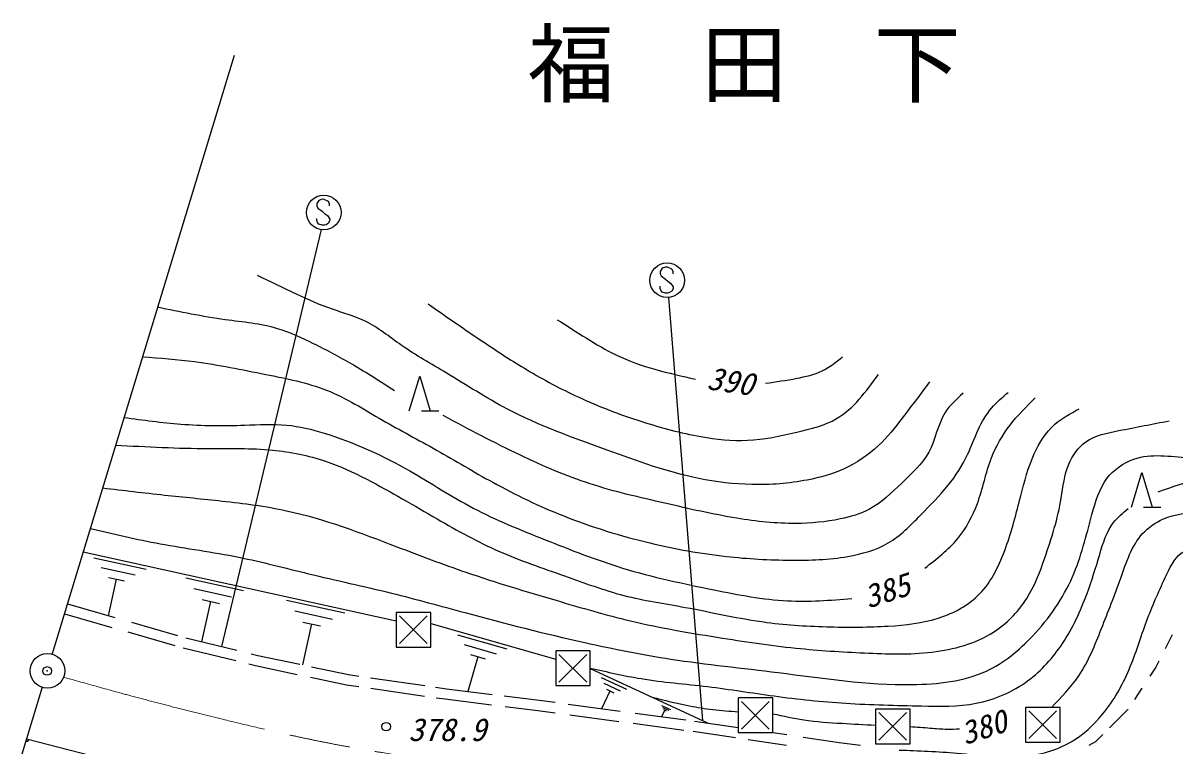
# Model space of a CAD drawing. Units: millimetres, scale not verified. Extents: x 40000 to 680000, y 20000 to 380000.
# Drawn here: x 73780 to 140324, y 290801 to 332564 of the extents above; entities that cross this region are included whole.
import ezdxf
from ezdxf.enums import TextEntityAlignment as Align

# ---------------------------------------------------------------- set-up
doc = ezdxf.new("R2010")
doc.units = ezdxf.units.MM
doc.header["$LTSCALE"] = 1000
doc.header["$PDMODE"] = 32
doc.header["$PDSIZE"] = 500
doc.linetypes.add('CHAIN', pattern=[18.5, 12, -1.5, 3.5, -1.5])
for name, color, linetype, lineweight in [('M-BGD', 7, 'Continuous', 25), ('M-BMK', 2, 'CHAIN', 13), ('M-BMK-SRVR', 3, 'Continuous', 25), ('M-STR-STRC', 7, 'Continuous', 25)]:
    doc.layers.add(name, color=color, linetype=linetype, lineweight=lineweight)
doc.layers.add('M-BMK-HTXT', color=7, linetype='Continuous')
doc.layers.add('M-OTRS', color=6, linetype='Continuous')
doc.styles.add('ＭＳ ゴシック', font='')
doc.styles.get('ＭＳ ゴシック').set_extended_font_data('MS Gothic')

msp = doc.modelspace()

# ---------------------------------------------------------------- linework, layer by layer
at = {"layer": 'M-BGD'}
for p, q in [((96093, 310162), (96693, 312162)), ((96693, 312162), (97293, 310162)), ((96793, 310162), (97793, 310162)), ((137813, 304605), (138413, 306605)), ((138413, 306605), (139013, 304605)), ((138513, 304605), (139513, 304605)), ((77263, 302022), (95341, 298036)), ((77865, 301678), (80885, 301018)), ((78295, 301108), (80265, 300678)), ((78715, 298328), (79185, 300438)), ((78725, 300538), (79635, 300338)), ((83185, 300508), (86515, 299778)), ((83655, 299888), (85825, 299408)), ((76347, 299006), (79074, 298227)), ((84115, 296818), (84625, 299148)), ((84125, 299258), (85125, 299038)), ((88995, 299228), (92365, 298488)), ((76173, 298432), (78906, 297651)), ((89475, 298598), (91665, 298118)), ((95341, 298514), (95341, 296514)), ((97341, 298514), (95341, 298514)), ((95531, 298314), (97131, 296714)), ((97131, 298314), (95531, 296714)), ((97341, 296514), (97341, 298514)), ((80046, 297949), (82705, 297188)), ((89935, 295488), (90455, 297848)), ((89945, 297958), (90965, 297738)), ((97341, 297874), (104551, 295813)), ((79832, 297386), (82549, 296609)), ((83187, 297051), (86135, 296329)), ((98875, 297228), (101735, 296408)), ((140166, 297227), (139750, 296407)), ((83033, 296471), (86066, 295729)), ((86961, 296127), (87344, 296034)), ((95341, 296514), (97341, 296514)), ((99255, 296658), (101115, 296128)), ((104551, 296288), (104551, 294288)), ((106551, 296288), (104551, 296288)), ((106551, 294288), (106551, 296288)), ((86831, 295541), (87210, 295449)), ((87344, 296034), (89766, 295521)), ((99485, 293958), (100065, 295968)), ((99635, 296088), (100485, 295838)), ((104741, 296088), (106341, 294488)), ((106341, 296088), (104741, 294488)), ((139395, 295707), (139213, 295350)), ((87210, 295449), (89624, 294938)), ((90447, 295377), (92572, 294927)), ((92572, 294927), (93177, 294840)), ((106551, 295271), (113325, 292132)), ((139213, 295350), (138867, 294826)), ((90395, 294775), (92467, 294336)), ((92467, 294336), (93179, 294234)), ((93850, 294743), (96987, 294290)), ((93865, 294135), (96969, 293687)), ((97606, 294201), (98238, 294110)), ((104551, 294288), (106551, 294288)), ((107175, 294758), (108635, 294078)), ((107335, 294428), (108275, 293978)), ((138409, 294132), (137982, 293485)), ((97649, 293589), (98158, 293515)), ((98158, 293515), (100847, 293183)), ((98238, 294110), (100879, 293783)), ((101565, 293699), (103597, 293448)), ((107225, 292958), (107705, 293988)), ((107485, 294088), (107915, 293878)), ((115101, 293577), (115101, 291577)), ((117101, 293577), (115101, 293577)), ((117101, 291577), (117101, 293577)), ((101634, 293086), (103520, 292853)), ((103520, 292853), (104512, 292719)), ((103597, 293448), (104523, 293323)), ((105268, 293223), (108275, 292820)), ((110665, 293138), (111185, 292898)), ((110685, 292498), (110855, 292868)), ((110725, 293018), (111065, 292868)), ((110775, 292898), (110935, 292828)), ((115291, 293377), (116891, 291777)), ((116891, 293377), (115291, 291777)), ((123022, 292931), (123022, 290931)), ((125022, 292931), (123022, 292931)), ((125022, 290931), (125022, 292931)), ((131694, 293028), (131694, 291028)), ((133694, 293028), (131694, 293028)), ((131884, 292828), (133484, 291228)), ((133484, 292828), (131884, 291228)), ((133694, 291028), (133694, 293028)), ((137587, 292888), (136551, 291851)), ((137610, 292922), (137587, 292888)), ((105376, 292603), (108207, 292223)), ((109151, 292702), (112061, 292311)), ((112569, 292243), (115101, 291871)), ((123212, 292731), (124812, 291131)), ((124812, 292731), (123212, 291131)), ((109017, 292115), (111955, 291720)), ((112486, 291649), (114936, 291289)), ((115101, 291577), (117101, 291577)), ((117101, 291576), (117894, 291459)), ((73982, 291218), (90977, 286851)), ((115675, 291180), (117877, 290855)), ((118855, 291317), (120933, 291010)), ((120933, 291010), (122164, 290852)), ((123022, 290931), (125022, 290931)), ((131694, 291028), (133694, 291028)), ((135729, 291030), (135341, 290831)), ((136155, 291455), (135729, 291030))]:
    msp.add_line(p, q, dxfattribs=at)
msp.add_circle((94761, 291916), 250, dxfattribs=at)
msp.add_arc((73982, 291218), 150, 253.10776, 345.58981, dxfattribs=at)
for points, knots in [([(126140, 311833), (125625, 311138), (125111, 310443), (124582, 309756), (124151, 309195), (123711, 308640), (123197, 308155), (122614, 307605), (121936, 307146), (121207, 306813), (120532, 306505), (119814, 306305), (119086, 306164), (118031, 305960), (116957, 305881), (115883, 305904), (114851, 305927), (113820, 306045), (112811, 306250), (111006, 306618), (109272, 307264), (107531, 307895), (105558, 308610), (103576, 309304), (101732, 310275), (100533, 310907), (99392, 311655), (98226, 312353), (97354, 312874), (96467, 313367), (95630, 313954), (94945, 314434), (94294, 314976), (93553, 315339), (92951, 315633), (92289, 315809), (91648, 316031), (90937, 316278), (90251, 316581), (89571, 316897), (88816, 317247), (88069, 317613), (87321, 317979)], [0, 0, 0, 0, 1, 1, 1, 2, 2, 2, 3, 3, 3, 4, 4, 4, 5, 5, 5, 6, 6, 6, 7, 7, 7, 8, 8, 8, 9, 9, 9, 10, 10, 10, 11, 11, 11, 12, 12, 12, 13, 13, 13, 14, 14, 14, 14]), ([(95240, 311314), (94439, 311831), (93638, 312348), (92817, 312829), (92083, 313259), (91332, 313660), (90566, 314040), (89892, 314375), (89205, 314694), (88489, 314906), (87511, 315195), (86479, 315284), (85460, 315425), (84142, 315607), (82847, 315876), (81552, 316144)], [0, 0, 0, 0, 1, 1, 1, 2, 2, 2, 3, 3, 3, 4, 4, 4, 5, 5, 5, 5]), ([(97188, 316334), (98251, 315592), (99314, 314849), (100390, 314127), (101215, 313574), (102047, 313033), (102900, 312526), (103855, 311959), (104836, 311435), (105843, 310968), (107037, 310414), (108269, 309941), (109522, 309540), (110641, 309181), (111777, 308879), (112941, 308674), (113829, 308517), (114733, 308416), (115624, 308458), (116582, 308502), (117523, 308710), (118480, 308934), (119281, 309121), (120092, 309318), (120774, 309713), (121764, 310286), (122481, 311276), (123197, 312266)], [0, 0, 0, 0, 1, 1, 1, 2, 2, 2, 3, 3, 3, 4, 4, 4, 5, 5, 5, 6, 6, 6, 7, 7, 7, 8, 8, 8, 9, 9, 9, 9]), ([(104635, 315428), (105192, 315074), (105750, 314720), (106312, 314371), (106881, 314018), (107454, 313671), (108056, 313381), (108770, 313038), (109523, 312777), (110287, 312560), (111063, 312339), (111849, 312164), (112635, 311989)], [0, 0, 0, 0, 1, 1, 1, 2, 2, 2, 3, 3, 3, 4, 4, 4, 4]), ([(80684, 313288), (81688, 313210), (82691, 313132), (83685, 313002), (85063, 312821), (86424, 312539), (87797, 312266), (88987, 312029), (90186, 311799), (91302, 311357), (92435, 310909), (93482, 310242), (94548, 309626), (95580, 309029), (96630, 308478), (97664, 307895), (98749, 307283), (99815, 306634), (100910, 306034), (102240, 305304), (103611, 304646), (105021, 304087), (106637, 303445), (108305, 302932), (109998, 302529), (111453, 302182), (112926, 301916), (114412, 301750), (115648, 301612), (116892, 301543), (118134, 301533), (119232, 301525), (120328, 301562), (121423, 301750), (122241, 301890), (123059, 302115), (123760, 302529), (124459, 302941), (125042, 303542), (125621, 304130), (126177, 304695), (126730, 305248), (127222, 305861), (127660, 306407), (128050, 307002), (128347, 307635), (128566, 308103), (128735, 308592), (128953, 309063), (129161, 309512), (129414, 309944), (129732, 310318), (130015, 310652), (130350, 310940), (130684, 311227)], [0, 0, 0, 0, 1, 1, 1, 2, 2, 2, 3, 3, 3, 4, 4, 4, 5, 5, 5, 6, 6, 6, 7, 7, 7, 8, 8, 8, 9, 9, 9, 10, 10, 10, 11, 11, 11, 12, 12, 12, 13, 13, 13, 14, 14, 14, 15, 15, 15, 16, 16, 16, 17, 17, 17, 18, 18, 18, 18]), ([(116677, 311755), (117274, 311840), (117871, 311926), (118472, 312040), (118980, 312136), (119491, 312252), (119948, 312476), (120370, 312683), (120746, 312982), (121122, 313281)], [0, 0, 0, 0, 1, 1, 1, 2, 2, 2, 3, 3, 3, 3]), ([(128088, 311184), (127702, 310834), (127317, 310484), (127049, 310059), (126614, 309370), (126485, 308486), (126097, 307765), (125727, 307080), (125123, 306544), (124539, 305991), (123946, 305429), (123374, 304850), (122678, 304476), (122162, 304199), (121577, 304034), (120990, 303913), (120143, 303740), (119291, 303660), (118437, 303654), (117295, 303646), (116149, 303772), (115018, 303957), (113619, 304186), (112243, 304506), (110863, 304822), (109410, 305156), (107952, 305486), (106536, 305948), (105159, 306396), (103821, 306968), (102511, 307592), (101000, 308311), (99527, 309098), (98053, 309886)], [0, 0, 0, 0, 1, 1, 1, 2, 2, 2, 3, 3, 3, 4, 4, 4, 5, 5, 5, 6, 6, 6, 7, 7, 7, 8, 8, 8, 9, 9, 9, 10, 10, 10, 11, 11, 11, 11]), ([(125881, 301079), (126558, 301604), (127234, 302130), (127773, 302781), (128263, 303374), (128640, 304071), (128908, 304799), (129229, 305671), (129393, 306587), (129728, 307447), (129990, 308122), (130358, 308763), (130799, 309339), (131235, 309906), (131742, 310410), (132250, 310915)], [0, 0, 0, 0, 1, 1, 1, 2, 2, 2, 3, 3, 3, 4, 4, 4, 5, 5, 5, 5]), ([(79134, 308183), (80924, 308086), (82714, 307990), (84508, 307982), (85735, 307976), (86964, 308012), (88186, 307895), (89229, 307795), (90267, 307583), (91259, 307246), (92079, 306967), (92868, 306602), (93639, 306207), (95026, 305498), (96358, 304694), (97707, 303913), (98865, 303244), (100036, 302590), (101256, 302053), (102494, 301507), (103784, 301079), (105064, 300624), (106198, 300222), (107324, 299798), (108483, 299499), (109647, 299199), (110844, 299025), (112032, 298807), (113607, 298518), (115166, 298151), (116749, 297941), (117966, 297780), (119198, 297711), (120428, 297682), (121539, 297655), (122649, 297660), (123760, 297725), (124754, 297783), (125748, 297889), (126703, 298201), (127573, 298486), (128409, 298942), (129040, 299586), (129755, 300316), (130204, 301289), (130554, 302269), (130908, 303258), (131162, 304255), (131420, 305255), (131631, 306074), (131845, 306896), (132199, 307679), (132484, 308309), (132861, 308915), (133367, 309366), (133785, 309739), (134290, 310007), (134796, 310275)], [0, 0, 0, 0, 1, 1, 1, 2, 2, 2, 3, 3, 3, 4, 4, 4, 5, 5, 5, 6, 6, 6, 7, 7, 7, 8, 8, 8, 9, 9, 9, 10, 10, 10, 11, 11, 11, 12, 12, 12, 13, 13, 13, 14, 14, 14, 15, 15, 15, 16, 16, 16, 17, 17, 17, 18, 18, 18, 19, 19, 19, 19]), ([(78382, 305708), (79573, 305567), (80763, 305425), (81954, 305298), (83064, 305180), (84175, 305075), (85287, 304952), (86535, 304814), (87784, 304655), (89008, 304390), (91185, 303918), (93282, 303112), (95370, 302312), (96694, 301805), (98015, 301301), (99352, 300841), (101093, 300242), (102862, 299719), (104631, 299196), (106039, 298781), (107447, 298366), (108873, 298028), (110628, 297612), (112411, 297313), (114196, 297032), (115692, 296797), (117191, 296575), (118696, 296427), (120005, 296297), (121320, 296223), (122635, 296167), (123933, 296111), (125232, 296073), (126530, 296253), (127770, 296426), (129010, 296800), (130035, 297508), (130726, 297986), (131320, 298617), (131766, 299326), (132221, 300049), (132523, 300854), (132805, 301663), (133201, 302799), (133557, 303942), (133757, 305125), (133868, 305782), (133931, 306452), (134190, 307073), (134401, 307582), (134745, 308059), (135185, 308371), (135727, 308755), (136416, 308889), (137089, 309020), (138078, 309213), (139033, 309398), (139989, 309583)], [0, 0, 0, 0, 1, 1, 1, 2, 2, 2, 3, 3, 3, 4, 4, 4, 5, 5, 5, 6, 6, 6, 7, 7, 7, 8, 8, 8, 9, 9, 9, 10, 10, 10, 11, 11, 11, 12, 12, 12, 13, 13, 13, 14, 14, 14, 15, 15, 15, 16, 16, 16, 17, 17, 17, 18, 18, 18, 19, 19, 19, 19]), ([(79619, 309780), (80713, 309628), (81806, 309476), (82905, 309393), (84127, 309301), (85354, 309294), (86585, 309337), (87397, 309366), (88211, 309416), (89014, 309337), (89747, 309266), (90471, 309087), (91181, 308870), (92910, 308342), (94555, 307583), (96121, 306690), (97350, 305989), (98531, 305205), (99778, 304547), (101115, 303841), (102528, 303279), (103939, 302718), (105420, 302130), (106900, 301543), (108416, 301079), (110147, 300549), (111926, 300178), (113712, 299818), (115114, 299535), (116520, 299258), (117937, 299187), (119172, 299125), (120414, 299219), (121657, 299313)], [0, 0, 0, 0, 1, 1, 1, 2, 2, 2, 3, 3, 3, 4, 4, 4, 5, 5, 5, 6, 6, 6, 7, 7, 7, 8, 8, 8, 9, 9, 9, 10, 10, 10, 11, 11, 11, 11]), ([(77671, 303364), (79008, 303049), (80345, 302735), (81695, 302485), (83206, 302206), (84733, 302009), (86239, 301706), (87590, 301435), (88923, 301079), (90264, 300754), (91862, 300367), (93471, 300024), (95067, 299629), (96487, 299278), (97896, 298886), (99308, 298504), (101606, 297883), (103910, 297290), (106233, 296773), (107882, 296406), (109540, 296077), (111210, 295821), (113265, 295505), (115339, 295300), (117398, 295042), (119966, 294720), (122510, 294316), (125145, 294349), (126620, 294368), (128123, 294523), (129429, 295128), (130439, 295596), (131331, 296332), (132112, 297162), (133068, 298177), (133860, 299333), (134406, 300581), (134905, 301722), (135199, 302941), (135531, 304173), (135730, 304910), (135942, 305652), (136397, 306250), (136785, 306761), (137351, 307168), (137955, 307376), (138947, 307717), (140042, 307523), (141114, 307462), (142627, 307377), (144096, 307560), (145572, 307549), (147314, 307536), (149066, 307254), (150808, 306986), (152486, 306729), (154155, 306485), (155828, 306250), (158419, 305887), (161020, 305546), (163618, 305212), (165780, 304934), (167940, 304661), (170110, 304433), (171779, 304257), (173454, 304108), (175130, 304087), (176341, 304071), (177553, 304122), (178765, 304173)], [0, 0, 0, 0, 1, 1, 1, 2, 2, 2, 3, 3, 3, 4, 4, 4, 5, 5, 5, 6, 6, 6, 7, 7, 7, 8, 8, 8, 9, 9, 9, 10, 10, 10, 11, 11, 11, 12, 12, 12, 13, 13, 13, 14, 14, 14, 15, 15, 15, 16, 16, 16, 17, 17, 17, 18, 18, 18, 19, 19, 19, 20, 20, 20, 21, 21, 21, 22, 22, 22, 23, 23, 23, 23]), ([(139354, 305478), (140180, 305779), (141005, 306081), (141850, 306207), (143314, 306425), (144836, 306114), (146341, 305862), (148891, 305434), (151390, 305173), (153905, 304863), (155997, 304605), (158099, 304313), (160201, 304057), (162006, 303837), (163812, 303643), (165614, 303404), (166944, 303228), (168272, 303028), (169607, 302905), (171278, 302752), (172961, 302721), (174636, 302598), (176482, 302463), (178319, 302217), (180164, 302061), (181492, 301948), (182824, 301882), (184157, 301907), (185489, 301932), (186823, 302047), (188150, 301946), (188808, 301895), (189465, 301791), (190107, 301638), (191300, 301355), (192444, 300902), (193601, 300487), (194388, 300204), (195181, 299938), (195943, 299604), (197274, 299019), (198513, 298223), (199705, 297377), (201140, 296359), (202509, 295267), (203890, 294191), (204705, 293556), (205523, 292926), (206385, 292348), (207235, 291778), (208126, 291257), (208881, 290582), (209632, 289910), (210248, 289084), (210916, 288317), (211517, 287625), (212161, 286979), (212758, 286282), (213297, 285654), (213798, 284984), (214409, 284439), (215226, 283712), (216238, 283209), (217250, 282750), (218072, 282377), (218893, 282033), (219714, 281689)], [0, 0, 0, 0, 1, 1, 1, 2, 2, 2, 3, 3, 3, 4, 4, 4, 5, 5, 5, 6, 6, 6, 7, 7, 7, 8, 8, 8, 9, 9, 9, 10, 10, 10, 11, 11, 11, 12, 12, 12, 13, 13, 13, 14, 14, 14, 15, 15, 15, 16, 16, 16, 17, 17, 17, 18, 18, 18, 19, 19, 19, 20, 20, 20, 21, 21, 21, 22, 22, 22, 22]), ([(106551, 295304), (107526, 295077), (108500, 294851), (109486, 294690), (110757, 294482), (112045, 294383), (113325, 294229), (114608, 294075), (115883, 293866), (117164, 293691), (118541, 293504), (119926, 293358), (121310, 293269), (122766, 293176), (124221, 293147), (125687, 293116), (126742, 293093), (127802, 293069), (128835, 293269), (129906, 293477), (130949, 293924), (131830, 294574), (132621, 295158), (133281, 295905), (133826, 296724), (134422, 297621), (134878, 298604), (135246, 299604), (135519, 300345), (135743, 301096), (135976, 301869), (136173, 302522), (136376, 303191), (136782, 303712), (137018, 304014), (137322, 304266), (137627, 304518)], [0, 0, 0, 0, 1, 1, 1, 2, 2, 2, 3, 3, 3, 4, 4, 4, 5, 5, 5, 6, 6, 6, 7, 7, 7, 8, 8, 8, 9, 9, 9, 10, 10, 10, 11, 11, 11, 12, 12, 12, 12]), ([(133183, 293028), (133751, 293609), (134319, 294190), (134768, 294853), (135331, 295682), (135708, 296640), (136079, 297581), (136461, 298549), (136837, 299500), (137189, 300494), (137514, 301408), (137818, 302359), (138458, 303066), (138788, 303429), (139206, 303728), (139658, 303923), (140321, 304208), (141056, 304269), (141785, 304300), (143638, 304378), (145454, 304260), (147271, 304094), (149958, 303849), (152647, 303502), (155330, 303134), (157641, 302817), (159947, 302485), (162257, 302174), (164153, 301918), (166052, 301676), (167950, 301419), (169857, 301161), (171762, 300888), (173676, 300699), (175284, 300541), (176897, 300442), (178512, 300356), (179770, 300290), (181029, 300232), (182284, 300116), (183570, 299998), (184851, 299820), (186124, 299602), (187541, 299360), (188949, 299070), (190342, 298710), (191131, 298507), (191915, 298282), (192674, 297990), (193638, 297620), (194561, 297144), (195452, 296619), (196423, 296046), (197356, 295416), (198298, 294801), (199507, 294012), (200731, 293248), (201967, 292503), (203002, 291880), (204045, 291271), (205122, 290720), (206222, 290159), (207358, 289659), (208380, 288971), (209173, 288438), (209897, 287792), (210541, 287085), (211217, 286343), (211805, 285533), (212358, 284685), (212759, 284070), (213141, 283436), (213661, 282936), (214154, 282463), (214770, 282111), (215410, 281839), (216096, 281547), (216810, 281346), (217536, 281221), (218052, 281133), (218574, 281082), (219097, 281031)], [0, 0, 0, 0, 1, 1, 1, 2, 2, 2, 3, 3, 3, 4, 4, 4, 5, 5, 5, 6, 6, 6, 7, 7, 7, 8, 8, 8, 9, 9, 9, 10, 10, 10, 11, 11, 11, 12, 12, 12, 13, 13, 13, 14, 14, 14, 15, 15, 15, 16, 16, 16, 17, 17, 17, 18, 18, 18, 19, 19, 19, 20, 20, 20, 21, 21, 21, 22, 22, 22, 23, 23, 23, 24, 24, 24, 25, 25, 25, 26, 26, 26, 27, 27, 27, 27]), ([(124390, 290567), (125510, 290525), (126630, 290484), (127748, 290382), (129003, 290269), (130256, 290081), (131515, 290191), (132494, 290277), (133477, 290543), (134323, 291037), (135022, 291444), (135628, 292005), (136143, 292633), (136782, 293411), (137281, 294292), (137675, 295218), (138062, 296130), (138347, 297086), (138685, 298000), (138999, 298849), (139359, 299661), (139762, 300531), (140008, 301060), (140269, 301610), (140678, 301931), (141316, 302433), (142314, 302376), (143263, 302309), (145977, 302117), (148290, 301844), (150696, 301554), (153665, 301197), (156774, 300814), (159852, 300477), (163419, 300087), (166945, 299757), (170463, 299238), (171828, 299037), (173192, 298808), (174556, 298592), (176601, 298269), (178648, 297978), (180697, 297676), (182917, 297350), (185138, 297011), (187321, 296492), (188521, 296206), (189710, 295866), (190876, 295468), (193144, 294694), (195327, 293701), (197501, 292667), (199365, 291781), (201222, 290865), (203049, 289974), (204697, 289171), (206321, 288388), (208058, 287551), (209177, 287011), (210344, 286448), (210966, 285450), (211253, 284991), (211424, 284439), (211505, 283888), (211638, 282975), (211522, 282063), (211405, 281151)], [0, 0, 0, 0, 1, 1, 1, 2, 2, 2, 3, 3, 3, 4, 4, 4, 5, 5, 5, 6, 6, 6, 7, 7, 7, 8, 8, 8, 9, 9, 9, 10, 10, 10, 11, 11, 11, 12, 12, 12, 13, 13, 13, 14, 14, 14, 15, 15, 15, 16, 16, 16, 17, 17, 17, 18, 18, 18, 19, 19, 19, 20, 20, 20, 21, 21, 21, 22, 22, 22, 22]), ([(110099, 293627), (110826, 293443), (111552, 293260), (112287, 293115), (112732, 293028), (113179, 292954), (113629, 292902), (114118, 292845), (114610, 292812), (115101, 292780)], [0, 0, 0, 0, 1, 1, 1, 2, 2, 2, 3, 3, 3, 3]), ([(117101, 292658), (117694, 292527), (118287, 292396), (118887, 292307), (119618, 292199), (120358, 292152), (121097, 292109), (121739, 292072), (122381, 292037), (123022, 292002)], [0, 0, 0, 0, 1, 1, 1, 2, 2, 2, 3, 3, 3, 3]), ([(125022, 291926), (125411, 291897), (125799, 291867), (126187, 291835), (126512, 291808), (126837, 291779), (127163, 291774), (127401, 291770), (127640, 291780), (127879, 291789)], [0, 0, 0, 0, 1, 1, 1, 2, 2, 2, 3, 3, 3, 3])]:
    msp.add_open_spline(points, degree=3, knots=knots, dxfattribs=at)
at = {"layer": 'M-BMK'}
msp.add_open_spline([(76124, 294778), (77459, 294401), (78794, 294024), (80134, 293664), (81799, 293217), (83472, 292795), (85147, 292384), (87272, 291863), (89401, 291360), (91548, 290944), (93812, 290506), (96094, 290166), (98375, 289824), (100171, 289555), (101966, 289284), (103762, 289024), (106320, 288654), (108882, 288306), (111443, 287957)], degree=3, knots=[0, 0, 0, 0, 1, 1, 1, 2, 2, 2, 3, 3, 3, 4, 4, 4, 5, 5, 5, 6, 6, 6, 6], dxfattribs=at)
at = {"layer": 'M-BMK-SRVR'}
for p, q in [((85968, 330686), (75469, 296115)), ((74885, 294190), (65285, 262580))]:
    msp.add_line(p, q, dxfattribs=at)
msp.add_circle((75190, 295137), 1000, dxfattribs=at)
at = {"layer": 'M-OTRS'}
msp.add_point((75177, 295132), dxfattribs=at)
at = {"layer": 'M-STR-STRC'}
for p, q in [((90867, 322316), (90743, 322132)), ((90743, 322132), (90746, 322000)), ((91059, 322382), (90867, 322316)), ((91180, 322379), (91059, 322382)), ((91430, 322261), (91180, 322379)), ((91493, 322129), (91430, 322261)), ((91493, 322000), (91493, 322129)), ((90746, 322000), (90809, 321871)), ((90809, 321871), (91064, 321689)), ((91064, 321689), (91193, 321558)), ((91193, 321558), (91372, 321442)), ((91372, 321442), (91499, 321242)), ((90746, 321152), (90743, 321273)), ((90785, 321049), (90746, 321152)), ((90869, 320939), (90785, 321049)), ((91056, 320878), (90869, 320939)), ((91191, 320878), (91056, 320878)), ((91291, 320907), (91191, 320878)), ((91433, 320999), (91291, 320907)), ((91493, 321131), (91433, 320999)), ((91499, 321242), (91493, 321131)), ((90994, 320631), (85236, 296549)), ((110702, 318401), (110578, 318217)), ((110578, 318217), (110581, 318085)), ((110581, 318085), (110644, 317956)), ((110894, 318467), (110702, 318401)), ((111015, 318464), (110894, 318467)), ((111266, 318346), (111015, 318464)), ((111329, 318214), (111266, 318346)), ((111329, 318085), (111329, 318214)), ((110644, 317956), (110900, 317774)), ((110900, 317774), (111029, 317643)), ((111029, 317643), (111208, 317527)), ((111208, 317527), (111334, 317327)), ((110581, 317237), (110578, 317358)), ((110620, 317134), (110581, 317237)), ((110705, 317024), (110620, 317134)), ((110892, 316963), (110705, 317024)), ((111026, 316963), (110892, 316963)), ((111126, 316992), (111026, 316963)), ((111268, 317084), (111126, 316992)), ((111329, 317216), (111268, 317084)), ((111334, 317327), (111329, 317216)), ((111063, 316707), (113033, 292268))]:
    msp.add_line(p, q, dxfattribs=at)
for centre in [(91150, 321619), (110986, 317704)]:
    msp.add_circle(centre, 1000, dxfattribs=at)

# ---------------------------------------------------------------- texts
at = {"layer": 'M-BGD', "style": 'ＭＳ ゴシック', "oblique": 15}
for s, rotation, p in [('390', 351.562, (113333, 312071)), ('385', 17.928, (122397, 299361)), ('380', 17.928, (127986, 291475))]:
    msp.add_text(s, height=1320, rotation=rotation, dxfattribs=at).set_placement(p, align=Align.MIDDLE_LEFT)
msp.add_text('378.9', height=1320, dxfattribs=at).set_placement((96039, 291744), align=Align.MIDDLE_LEFT)
at = {"layer": 'M-BMK-HTXT', "style": 'ＭＳ ゴシック'}
msp.add_text('福\u3000田\u3000下', height=3666, dxfattribs=at).set_placement((102936, 330197), align=Align.MIDDLE_LEFT)

doc.saveas('drawing.dxf')
